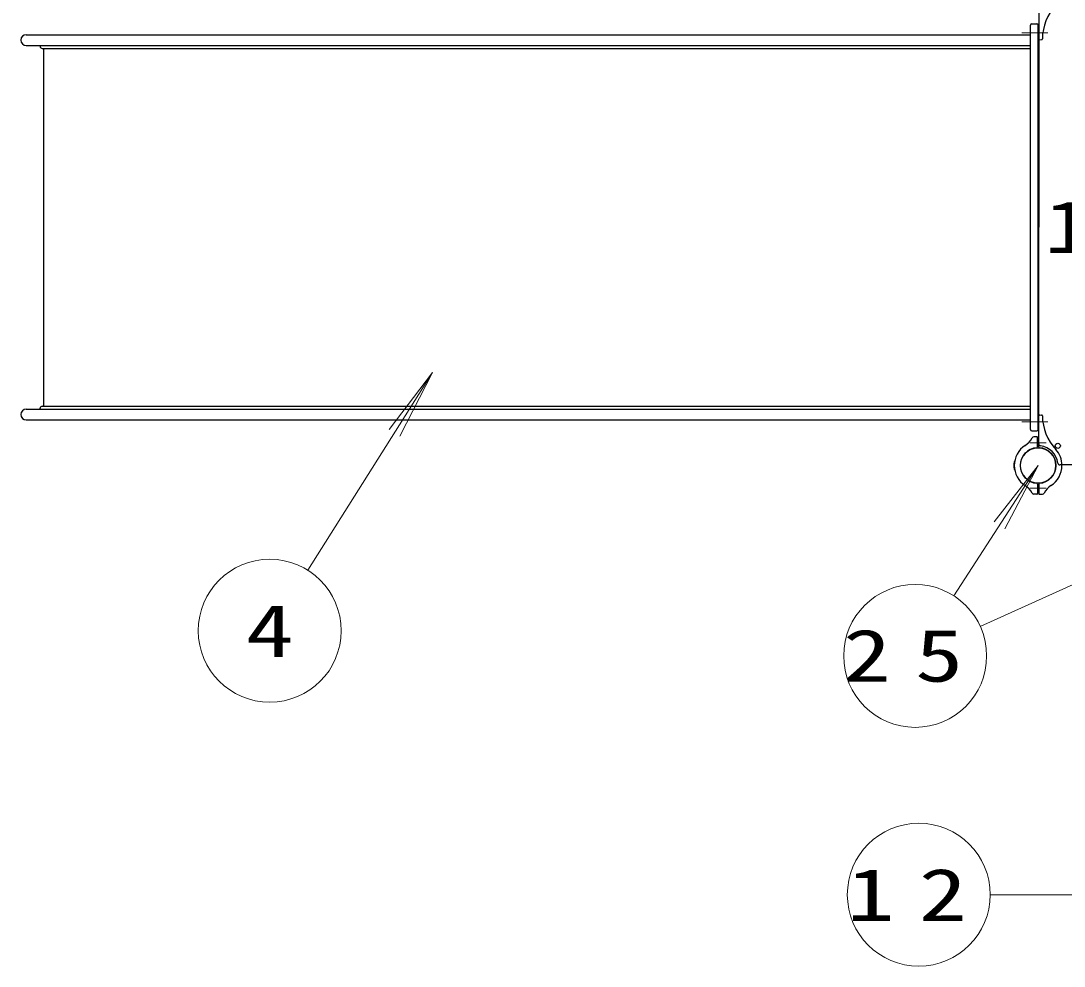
# Model space of a CAD drawing. Units: millimetres on the paper. Extents: x -385 to 0, y -594 to 267.
# Drawn here: x -316.05 to -272.27, y 100.18 to 139.86 of the extents above; entities that cross this region are included whole.
import ezdxf
from ezdxf.enums import TextEntityAlignment as Align

# ---------------------------------------------------------------- set-up
doc = ezdxf.new("R2010")
doc.units = ezdxf.units.MM
doc.linetypes.add('USER2', pattern=[6, 3, -1, 1, -1])
doc.layers.add('LY_1', color=7, linetype='Continuous', lineweight=25)
doc.styles.add('ＭＳ ゴシック', font='')
doc.styles.get('ＭＳ ゴシック').set_extended_font_data('MS Gothic')

msp = doc.modelspace()

# ---------------------------------------------------------------- linework, layer by layer
at = {"layer": 'LY_1'}
for p, q in [((-273.336, 140.413), (-273.336, 131.195)), ((-273.678, 122.703), (-273.678, 139.686)), ((-273.628, 139.736), (-273.411, 139.736)), ((-273.361, 122.703), (-273.361, 139.686)), ((-315.827, 139.281), (-273.678, 139.281)), ((-315.827, 138.828), (-273.678, 138.828)), ((-315.244, 138.828), (-315.244, 138.788)), ((-273.301, 139.071), (-273.214, 139.075)), ((-315.161, 138.705), (-273.678, 138.705)), ((-315.089, 123.685), (-315.089, 138.705)), ((-273.336, 121.976), (-273.336, 131.195)), ((-315.827, 123.561), (-273.678, 123.561)), ((-315.244, 123.561), (-315.244, 123.601)), ((-315.161, 123.685), (-273.678, 123.685)), ((-315.827, 123.108), (-273.678, 123.108)), ((-273.301, 123.319), (-273.214, 123.314)), ((-273.628, 122.653), (-273.411, 122.653)), ((-273.421, 122.402), (-273.542, 122.398)), ((-273.386, 121.976), (-273.386, 122.368)), ((-274.347, 121.361), (-274.35, 121.361)), ((-274.347, 121.028), (-274.35, 121.028)), ((-267.111, 121.22), (-272.451, 121.22)), ((-273.386, 120.413), (-273.386, 120.021)), ((-273.336, 120.413), (-273.336, 120.021)), ((-273.421, 119.988), (-273.552, 119.992)), ((-273.302, 119.988), (-273.181, 119.992))]:
    msp.add_line(p, q, dxfattribs=at)
at = {"layer": 'LY_1', "linetype": 'USER2', "lineweight": 13}
for p, q in [((-272.955, 139.361), (-274.041, 139.361)), ((-272.955, 123.028), (-274.041, 123.028)), ((-273.693, 122.153), (-273.029, 122.153)), ((-273.693, 120.236), (-273.029, 120.236))]:
    msp.add_line(p, q, dxfattribs=at)
at = {"layer": 'LY_1', "lineweight": 13}
for p, q in [((-304.009, 116.796), (-298.78, 125.093)), ((-298.78, 125.093), (-300.595, 122.704)), ((-298.78, 125.093), (-300.153, 122.425)), ((-276.894, 115.721), (-273.361, 121.195)), ((-275.788, 114.438), (-260.861, 121.195)), ((-273.361, 121.195), (-275.202, 118.825)), ((-273.361, 121.195), (-274.762, 118.542)), ((-275.369, 103.176), (-267.357, 103.176))]:
    msp.add_line(p, q, dxfattribs=at)
at = {"layer": 'LY_1'}
for centre, radius in [((-273.361, 121.195), 0.743), ((-272.536, 122.02), 0.108)]:
    msp.add_circle(centre, radius, dxfattribs=at)
at = {"layer": 'LY_1', "lineweight": 13}
for centre in [(-305.609, 114.258), (-278.521, 113.201), (-278.369, 103.176)]:
    msp.add_circle(centre, 3, dxfattribs=at)
at = {"layer": 'LY_1'}
for centre, radius, start, end in [((-271.016, 139.067), 2.167, 137.7828, 178.9159), ((-273.628, 139.686), 0.05, 90, 180), ((-273.411, 139.686), 0.05, 0, 90), ((-315.827, 139.055), 0.227, 90, 270), ((-273.303, 139.104), 0.0333, 180, 273), ((-273.216, 139.108), 0.0333, 273, 358.9158), ((-315.161, 138.788), 0.0833, 180, 270), ((-315.827, 123.335), 0.227, 90, 270), ((-315.161, 123.601), 0.0833, 90, 180), ((-273.303, 123.285), 0.0333, 87, 180), ((-273.216, 123.281), 0.0333, 1.0841, 87), ((-271.016, 123.322), 2.167, 181.0841, 222.2172), ((-273.628, 122.703), 0.05, 180, 270), ((-273.411, 122.703), 0.05, 270, 0), ((-274.353, 122.737), 0.833, 302.7272, 332.5412), ((-273.539, 122.314), 0.0833, 92, 152.5412), ((-273.42, 122.368), 0.0333, 0, 92), ((-273.361, 121.195), 1, 122.7272, 180), ((-273.361, 121.195), 0.75, 94.2707, 180), ((-273.42, 121.976), 0.0333, 274.2707, 0), ((-273.253, 122.105), 0.0833, 180, 263.2128), ((-273.303, 121.976), 0.0333, 180, 265.7293), ((-273.361, 121.195), 0.75, 0, 85.7293), ((-273.361, 121.195), 0.833, 6.7872, 83.2128), ((-273.361, 121.195), 1, 0, 42.2172), ((-273.361, 121.195), 1.017, 171.3731, 180), ((-274.35, 121.345), 0.0167, 90, 171.3731), ((-272.451, 121.303), 0.0833, 186.7872, 270), ((-273.361, 121.195), 1.017, 180, 188.6269), ((-274.35, 121.045), 0.0167, 188.6269, 270), ((-273.361, 121.195), 1, 180, 237.2728), ((-273.361, 121.195), 0.75, 180, 265.7293), ((-273.361, 121.195), 0.75, 274.2707, 0), ((-273.361, 121.195), 1, 302.7272, 0), ((-273.42, 120.413), 0.0333, 0, 85.7293), ((-273.303, 120.413), 0.0333, 94.2707, 180), ((-274.353, 119.652), 0.833, 27.4588, 57.2728), ((-273.539, 120.075), 0.0833, 207.4588, 268), ((-273.42, 120.021), 0.0333, 268, 0), ((-273.303, 120.021), 0.0333, 180, 272), ((-273.184, 120.075), 0.0833, 272, 332.5412), ((-272.37, 119.652), 0.833, 122.7272, 152.5412)]:
    msp.add_arc(centre, radius, start, end, dxfattribs=at)

# ---------------------------------------------------------------- texts
at = {"layer": 'LY_1', "style": 'ＭＳ ゴシック', "width": 1.35}
msp.add_text('4', height=2.199, dxfattribs=at).set_placement((-305.609, 114.258), align=Align.MIDDLE_CENTER)
at = {"layer": 'LY_1', "char_height": 2.199, "style": 'ＭＳ ゴシック'}
for s, insert, attachment_point in [('\\T1.5;\\W1.35;1000', (-273.111, 131.195), 4), ('\\T1.5;\\W1.35;25', (-278.521, 113.201), 5), ('\\T1.5;\\W1.35;12', (-278.369, 103.176), 5)]:
    msp.add_mtext(s, dxfattribs=dict(at, insert=insert, attachment_point=attachment_point))

doc.saveas('drawing.dxf')
